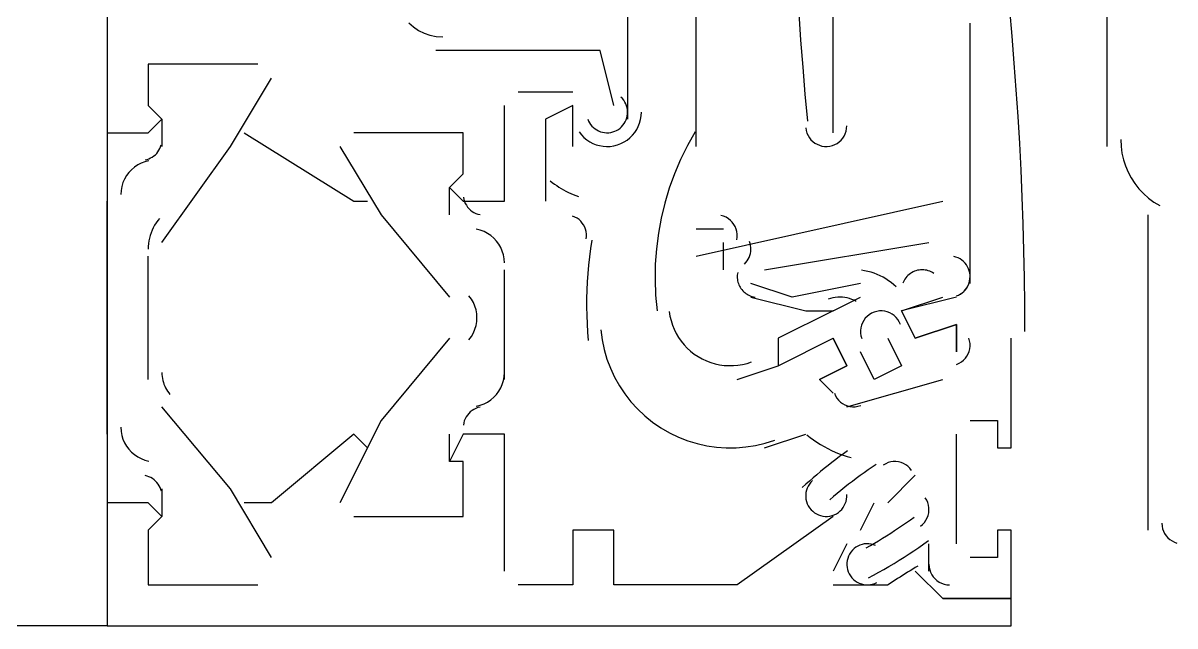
# Model space of a CAD drawing. Header units: millimetres. Extents: x 7649 to 34105, y 3983 to 25377.
# Drawn here: x 8428.32 to 8472.82, y 18280.77 to 18304.06 of the extents above; entities that cross this region are included whole.
import ezdxf

# ---------------------------------------------------------------- set-up
doc = ezdxf.new("R2010")
doc.units = ezdxf.units.MM

msp = doc.modelspace()

# ---------------------------------------------------------------- linework, layer by layer
at = {"layer": 'GEOMETRY', "color": 7}
for p, q in [((8431.56528, 18316.75139), (8431.56528, 18299.81806)), ((8459.61111, 18299.81806), (8459.61111, 18310.40139)), ((8451.67361, 18305.10972), (8451.67361, 18300.34722)), ((8470.19444, 18299.28889), (8470.19444, 18305.10972)), ((8454.31944, 18299.28889), (8454.31944, 18304.58056)), ((8466.52609, 18303.54823), (8466.43236, 18304.58208)), ((8458.28783, 18304.43415), (8458.35798, 18303.39228)), ((8443.22024, 18304.06468), (8443.39811, 18303.90813)), ((8443.39811, 18303.90813), (8443.59508, 18303.77509)), ((8443.59508, 18303.77509), (8443.80895, 18303.66777)), ((8443.80895, 18303.66777), (8444.0375, 18303.58838)), ((8464.90278, 18293.99722), (8464.90278, 18304.05139)), ((8444.0375, 18303.58838), (8444.27854, 18303.53913)), ((8444.27854, 18303.53913), (8444.52986, 18303.52222)), ((8458.35798, 18303.39228), (8458.43637, 18302.35094)), ((8466.61167, 18302.51375), (8466.52609, 18303.54823)), ((8450.61528, 18302.99306), (8444.26528, 18302.99306)), ((8451.14444, 18300.87639), (8450.61528, 18302.99306)), ((8437.38611, 18302.46389), (8433.15278, 18302.46389)), ((8433.15278, 18302.46389), (8433.15278, 18300.87639)), ((8458.43637, 18302.35094), (8458.52301, 18301.3102)), ((8466.68912, 18301.47869), (8466.61167, 18302.51375)), ((8436.32778, 18299.28889), (8437.91528, 18301.93472)), ((8447.44028, 18301.40556), (8449.55694, 18301.40556)), ((8466.75842, 18300.4431), (8466.68912, 18301.47869)), ((8451.4744, 18301.13772), (8451.41701, 18301.19619)), ((8451.52483, 18301.07454), (8451.4744, 18301.13772)), ((8451.56814, 18301.00725), (8451.52483, 18301.07454)), ((8451.60422, 18300.93644), (8451.56814, 18301.00725)), ((8458.52301, 18301.3102), (8458.61788, 18300.27009)), ((8433.15278, 18300.87639), (8433.68194, 18300.34722)), ((8446.91111, 18297.17222), (8446.91111, 18300.87639)), ((8449.55694, 18300.87639), (8448.49861, 18300.34722)), ((8449.55694, 18299.28889), (8449.55694, 18300.87639)), ((8451.63292, 18300.86271), (8451.60422, 18300.93644)), ((8451.65411, 18300.78666), (8451.63292, 18300.86271)), ((8451.66766, 18300.70888), (8451.65411, 18300.78666)), ((8451.66109, 18300.47115), (8451.67129, 18300.55053)), ((8451.67343, 18300.62997), (8451.66766, 18300.70888)), ((8451.67129, 18300.55053), (8451.67343, 18300.62997)), ((8452.1951, 18300.46911), (8452.20278, 18300.61181)), ((8433.15278, 18299.81806), (8433.68194, 18300.34722)), ((8433.68194, 18300.34722), (8433.68194, 18299.28889)), ((8448.49861, 18300.34722), (8448.49861, 18297.17222)), ((8450.13071, 18300.34949), (8450.16172, 18300.27366)), ((8450.16172, 18300.27366), (8450.19981, 18300.20237)), ((8450.19981, 18300.20237), (8450.2445, 18300.13597)), ((8450.2445, 18300.13597), (8450.29527, 18300.07484)), ((8450.29527, 18300.07484), (8450.35164, 18300.01932)), ((8451.43888, 18300.04826), (8451.49244, 18300.10697)), ((8451.49244, 18300.10697), (8451.54016, 18300.17122)), ((8451.54016, 18300.17122), (8451.58152, 18300.24067)), ((8451.58152, 18300.24067), (8451.61602, 18300.31498)), ((8451.61602, 18300.31498), (8451.64272, 18300.39244)), ((8451.64272, 18300.39244), (8451.66109, 18300.47115)), ((8452.08546, 18300.06701), (8452.13576, 18300.19577)), ((8452.13576, 18300.19577), (8452.17253, 18300.33012)), ((8452.17253, 18300.33012), (8452.1951, 18300.46911)), ((8460.13348, 18299.97841), (8460.14028, 18300.08264)), ((8466.81958, 18299.40704), (8466.75842, 18300.4431)), ((8431.56528, 18299.81806), (8433.15278, 18299.81806)), ((8436.85694, 18299.81806), (8441.09028, 18297.17222)), ((8445.32361, 18299.81806), (8441.09028, 18299.81806)), ((8445.32361, 18298.23056), (8445.32361, 18299.81806)), ((8449.79746, 18299.8512), (8449.88579, 18299.73886)), ((8449.88579, 18299.73886), (8449.98417, 18299.63811)), ((8449.98417, 18299.63811), (8450.0915, 18299.54934)), ((8450.35164, 18300.01932), (8450.41312, 18299.96978)), ((8450.41312, 18299.96978), (8450.4792, 18299.92659)), ((8450.4792, 18299.92659), (8450.5494, 18299.89009)), ((8450.5494, 18299.89009), (8450.62321, 18299.86064)), ((8450.62321, 18299.86064), (8450.70015, 18299.83862)), ((8450.70015, 18299.83862), (8450.77972, 18299.82438)), ((8450.77972, 18299.82438), (8450.86142, 18299.81827)), ((8450.86142, 18299.81827), (8450.94332, 18299.82057)), ((8450.94332, 18299.82057), (8451.02346, 18299.83111)), ((8451.02346, 18299.83111), (8451.10134, 18299.84954)), ((8451.10134, 18299.84954), (8451.17644, 18299.87552)), ((8451.17644, 18299.87552), (8451.24826, 18299.90872)), ((8451.24826, 18299.90872), (8451.31628, 18299.9488)), ((8451.31628, 18299.9488), (8451.37999, 18299.99543)), ((8451.37999, 18299.99543), (8451.43888, 18300.04826)), ((8451.65519, 18299.53979), (8451.76279, 18299.62657)), ((8451.76279, 18299.62657), (8451.86031, 18299.72362)), ((8451.86031, 18299.72362), (8451.94705, 18299.83)), ((8451.94705, 18299.83), (8452.02233, 18299.94478)), ((8452.02233, 18299.94478), (8452.08546, 18300.06701)), ((8454.28493, 18299.8548), (8453.98806, 18299.32883)), ((8458.55635, 18300.00741), (8458.57299, 18299.90429)), ((8458.57299, 18299.90429), (8458.60222, 18299.80639)), ((8458.60222, 18299.80639), (8458.64312, 18299.7145)), ((8458.64312, 18299.7145), (8458.69476, 18299.62941)), ((8458.69476, 18299.62941), (8458.75623, 18299.55194)), ((8459.98446, 18299.61027), (8460.03831, 18299.69322)), ((8460.03831, 18299.69322), (8460.08166, 18299.78282)), ((8460.08166, 18299.78282), (8460.11366, 18299.87817)), ((8460.11366, 18299.87817), (8460.13348, 18299.97841)), ((8433.56808, 18299.14379), (8433.60369, 18299.20973)), ((8433.60369, 18299.20973), (8433.63313, 18299.27937)), ((8433.63313, 18299.27937), (8433.65604, 18299.35235)), ((8433.68194, 18295.58472), (8436.32778, 18299.28889)), ((8440.56111, 18299.28889), (8442.14861, 18296.64306)), ((8450.0915, 18299.54934), (8450.20668, 18299.47291)), ((8450.20668, 18299.47291), (8450.32861, 18299.40919)), ((8450.32861, 18299.40919), (8450.4562, 18299.35856)), ((8450.4562, 18299.35856), (8450.58833, 18299.32139)), ((8450.58833, 18299.32139), (8450.72391, 18299.29806)), ((8450.72391, 18299.29806), (8450.86185, 18299.28892)), ((8450.86185, 18299.28892), (8451.00102, 18299.29436)), ((8451.00102, 18299.29436), (8451.14035, 18299.31475)), ((8451.14035, 18299.31475), (8451.27873, 18299.35045)), ((8451.27873, 18299.35045), (8451.41247, 18299.4008)), ((8451.41247, 18299.4008), (8451.53819, 18299.46422)), ((8451.53819, 18299.46422), (8451.65519, 18299.53979)), ((8453.98806, 18299.32883), (8453.72189, 18298.78929)), ((8458.75623, 18299.55194), (8458.8266, 18299.48287)), ((8458.8266, 18299.48287), (8458.90496, 18299.42301)), ((8458.90496, 18299.42301), (8458.99037, 18299.37316)), ((8458.99037, 18299.37316), (8459.08192, 18299.33411)), ((8459.08192, 18299.33411), (8459.17869, 18299.30667)), ((8459.17869, 18299.30667), (8459.27975, 18299.29162)), ((8459.27975, 18299.29162), (8459.38418, 18299.28978)), ((8459.38418, 18299.28978), (8459.48797, 18299.30151)), ((8459.48797, 18299.30151), (8459.58716, 18299.32607)), ((8459.58716, 18299.32607), (8459.68089, 18299.36256)), ((8459.68089, 18299.36256), (8459.76832, 18299.41011)), ((8459.76832, 18299.41011), (8459.84863, 18299.46783)), ((8459.84863, 18299.46783), (8459.92095, 18299.53485)), ((8459.92095, 18299.53485), (8459.98446, 18299.61027)), ((8466.87259, 18298.37054), (8466.81958, 18299.40704)), ((8470.72361, 18299.55347), (8470.73548, 18299.29051)), ((8470.73548, 18299.29051), (8470.77057, 18299.03237)), ((8433.1792, 18298.73811), (8433.02587, 18298.70055)), ((8433.03109, 18298.77269), (8433.10558, 18298.79006)), ((8433.10558, 18298.79006), (8433.17723, 18298.81419)), ((8433.17723, 18298.81419), (8433.24566, 18298.84474)), ((8433.24566, 18298.84474), (8433.31051, 18298.88137)), ((8433.31051, 18298.88137), (8433.3714, 18298.92375)), ((8433.3714, 18298.92375), (8433.42797, 18298.97151)), ((8433.42797, 18298.97151), (8433.47986, 18299.02434)), ((8433.47986, 18299.02434), (8433.52668, 18299.08188)), ((8433.52668, 18299.08188), (8433.56808, 18299.14379)), ((8453.72189, 18298.78929), (8453.48673, 18298.23751)), ((8470.77057, 18299.03237), (8470.8281, 18298.78035)), ((8470.8281, 18298.78035), (8470.90729, 18298.53577)), ((8432.5039, 18298.39377), (8432.4012, 18298.28388)), ((8432.61871, 18298.49158), (8432.5039, 18298.39377)), ((8432.74463, 18298.5761), (8432.61871, 18298.49158)), ((8432.88068, 18298.64615), (8432.74463, 18298.5761)), ((8433.02587, 18298.70055), (8432.88068, 18298.64615)), ((8466.91746, 18297.33365), (8466.87259, 18298.37054)), ((8470.90729, 18298.53577), (8471.00737, 18298.29997)), ((8471.00737, 18298.29997), (8471.12755, 18298.07425)), ((8432.17558, 18297.89345), (8432.13116, 18297.74701)), ((8432.23605, 18298.03253), (8432.17558, 18297.89345)), ((8432.31159, 18298.16306), (8432.23605, 18298.03253)), ((8432.4012, 18298.28388), (8432.31159, 18298.16306)), ((8444.79444, 18297.70139), (8445.32361, 18298.23056)), ((8448.6823, 18297.96578), (8448.76387, 18297.9001)), ((8448.76387, 18297.9001), (8448.84731, 18297.83701)), ((8453.48673, 18298.23751), (8453.28284, 18297.67486)), ((8471.12755, 18298.07425), (8471.26706, 18297.85993)), ((8471.26706, 18297.85993), (8471.42512, 18297.65834)), ((8432.10379, 18297.5944), (8432.09444, 18297.43681)), ((8432.13116, 18297.74701), (8432.10379, 18297.5944)), ((8444.79444, 18297.70139), (8445.32361, 18297.17222)), ((8444.79444, 18296.64306), (8444.79444, 18297.70139)), ((8448.84731, 18297.83701), (8448.93255, 18297.77654)), ((8448.93255, 18297.77654), (8449.01952, 18297.71873)), ((8449.01952, 18297.71873), (8449.10817, 18297.66361)), ((8449.10817, 18297.66361), (8449.19843, 18297.61122)), ((8449.19843, 18297.61122), (8449.29024, 18297.56159)), ((8449.29024, 18297.56159), (8449.38353, 18297.51475)), ((8449.38353, 18297.51475), (8449.47825, 18297.47075)), ((8449.47825, 18297.47075), (8449.57432, 18297.42962)), ((8449.57432, 18297.42962), (8449.67169, 18297.3914)), ((8453.28284, 18297.67486), (8453.11053, 18297.10266)), ((8471.42512, 18297.65834), (8471.60094, 18297.4708)), ((8471.60094, 18297.4708), (8471.79376, 18297.29862)), ((8431.56528, 18288.17639), (8431.56528, 18297.17222)), ((8441.09028, 18297.17222), (8441.61944, 18297.17222)), ((8445.32361, 18297.17222), (8446.91111, 18297.17222)), ((8445.33059, 18297.33179), (8445.34636, 18297.24805)), ((8445.34636, 18297.24805), (8445.37059, 18297.16764)), ((8445.37059, 18297.16764), (8445.40281, 18297.09106)), ((8445.40281, 18297.09106), (8445.44255, 18297.01881)), ((8445.44255, 18297.01881), (8445.48934, 18296.95138)), ((8449.67169, 18297.3914), (8449.77029, 18297.35611)), ((8453.11053, 18297.10266), (8452.97007, 18296.52227)), ((8454.31944, 18295.05556), (8463.84444, 18297.17222)), ((8466.95417, 18296.29643), (8466.91746, 18297.33365)), ((8471.79376, 18297.29862), (8472.00279, 18297.14312)), ((8472.00279, 18297.14312), (8472.22725, 18297.00563)), ((8433.58611, 18296.51066), (8433.51878, 18296.42548)), ((8442.14861, 18296.64306), (8444.79444, 18293.46806)), ((8445.48934, 18296.95138), (8445.5427, 18296.88926)), ((8445.5427, 18296.88926), (8445.60216, 18296.83296)), ((8445.60216, 18296.83296), (8445.66726, 18296.78297)), ((8445.66726, 18296.78297), (8445.7375, 18296.73979)), ((8445.7375, 18296.73979), (8445.81244, 18296.70391)), ((8445.81244, 18296.70391), (8445.89158, 18296.67582)), ((8445.89158, 18296.67582), (8445.97447, 18296.65603)), ((8449.63722, 18296.56428), (8449.54841, 18296.60062)), ((8449.71951, 18296.51844), (8449.63722, 18296.56428)), ((8449.79479, 18296.46394), (8449.71951, 18296.51844)), ((8452.97007, 18296.52227), (8452.86176, 18295.93503)), ((8455.38189, 18296.59629), (8455.27804, 18296.62575)), ((8455.47856, 18296.55419), (8455.38189, 18296.59629)), ((8455.56731, 18296.50057), (8455.47856, 18296.55419)), ((8471.78194, 18284.47222), (8471.78194, 18296.64306)), ((8433.34936, 18296.15052), (8433.30405, 18296.05326)), ((8433.40032, 18296.24516), (8433.34936, 18296.15052)), ((8433.45682, 18296.3369), (8433.40032, 18296.24516)), ((8433.51878, 18296.42548), (8433.45682, 18296.3369)), ((8445.97969, 18296.05472), (8445.82635, 18296.09228)), ((8449.86256, 18296.40159), (8449.79479, 18296.46394)), ((8449.92233, 18296.33222), (8449.86256, 18296.40159)), ((8449.97361, 18296.25666), (8449.92233, 18296.33222)), ((8450.01591, 18296.17572), (8449.97361, 18296.25666)), ((8450.04873, 18296.09023), (8450.01591, 18296.17572)), ((8450.07158, 18296.00103), (8450.04873, 18296.09023)), ((8454.31944, 18296.11389), (8455.37778, 18296.11389)), ((8455.64742, 18296.43654), (8455.56731, 18296.50057)), ((8455.71815, 18296.36324), (8455.64742, 18296.43654)), ((8455.77878, 18296.28177), (8455.71815, 18296.36324)), ((8455.82859, 18296.19327), (8455.77878, 18296.28177)), ((8455.86683, 18296.09886), (8455.82859, 18296.19327)), ((8455.89279, 18295.99964), (8455.86683, 18296.09886)), ((8466.98272, 18295.25892), (8466.95417, 18296.29643)), ((8433.18112, 18295.64295), (8433.16544, 18295.53636)), ((8433.20292, 18295.7482), (8433.18112, 18295.64295)), ((8433.23074, 18295.85183), (8433.20292, 18295.7482)), ((8433.26448, 18295.95361), (8433.23074, 18295.85183)), ((8433.30405, 18296.05326), (8433.26448, 18295.95361)), ((8446.12487, 18296.00032), (8445.97969, 18296.05472)), ((8446.26092, 18295.93026), (8446.12487, 18296.00032)), ((8446.38684, 18295.84574), (8446.26092, 18295.93026)), ((8446.50165, 18295.74794), (8446.38684, 18295.84574)), ((8446.60436, 18295.63804), (8446.50165, 18295.74794)), ((8446.69397, 18295.51723), (8446.60436, 18295.63804)), ((8450.08397, 18295.90892), (8450.07158, 18296.00103)), ((8450.0754, 18295.71931), (8450.08541, 18295.81474)), ((8450.08541, 18295.81474), (8450.08397, 18295.90892)), ((8450.28975, 18295.67345), (8450.24002, 18295.35258)), ((8452.86176, 18295.93503), (8452.78588, 18295.34229)), ((8455.88964, 18295.68446), (8455.90492, 18295.79133)), ((8455.90573, 18295.89676), (8455.89279, 18295.99964)), ((8455.90492, 18295.79133), (8455.90573, 18295.89676)), ((8433.15596, 18295.42867), (8433.15278, 18295.32014)), ((8433.16544, 18295.53636), (8433.15596, 18295.42867)), ((8446.76951, 18295.38669), (8446.69397, 18295.51723)), ((8446.82998, 18295.24761), (8446.76951, 18295.38669)), ((8446.87439, 18295.10118), (8446.82998, 18295.24761)), ((8450.24002, 18295.35258), (8450.19724, 18295.0309)), ((8452.78588, 18295.34229), (8452.74271, 18294.74539)), ((8455.37778, 18294.52639), (8455.37778, 18295.58472)), ((8456.4047, 18295.5413), (8456.37828, 18295.61756)), ((8456.42305, 18295.46378), (8456.4047, 18295.5413)), ((8456.41823, 18295.15262), (8456.43092, 18295.22943)), ((8456.43345, 18295.38558), (8456.42305, 18295.46378)), ((8456.43092, 18295.22943), (8456.43603, 18295.30727)), ((8456.43603, 18295.30727), (8456.43345, 18295.38558)), ((8456.96528, 18294.52639), (8463.31528, 18295.58472)), ((8467.00312, 18294.22117), (8466.98272, 18295.25892)), ((8433.15278, 18290.29306), (8433.15278, 18295.05556)), ((8446.90177, 18294.94857), (8446.87439, 18295.10118)), ((8446.91111, 18294.79097), (8446.90177, 18294.94857)), ((8450.19724, 18295.0309), (8450.1614, 18294.70853)), ((8452.74271, 18294.74539), (8452.73255, 18294.14568)), ((8456.19002, 18294.74558), (8456.24554, 18294.80415)), ((8456.24554, 18294.80415), (8456.29424, 18294.86719)), ((8456.29424, 18294.86719), (8456.33598, 18294.93413)), ((8456.33598, 18294.93413), (8456.37064, 18295.0044)), ((8456.37064, 18295.0044), (8456.3981, 18295.07742)), ((8456.3981, 18295.07742), (8456.41823, 18295.15262)), ((8464.35851, 18295.01536), (8464.27387, 18295.03825)), ((8464.43888, 18294.98384), (8464.35851, 18295.01536)), ((8464.5145, 18294.94425), (8464.43888, 18294.98384)), ((8464.58488, 18294.89715), (8464.5145, 18294.94425)), ((8464.64954, 18294.8431), (8464.58488, 18294.89715)), ((8464.70798, 18294.78266), (8464.64954, 18294.8431)), ((8464.75972, 18294.7164), (8464.70798, 18294.78266)), ((8446.91111, 18290.29306), (8446.91111, 18294.52639)), ((8450.13251, 18294.38557), (8450.11058, 18294.06213)), ((8450.1614, 18294.70853), (8450.13251, 18294.38557)), ((8455.90894, 18294.31812), (8455.90694, 18294.26375)), ((8455.9147, 18294.37249), (8455.90894, 18294.31812)), ((8455.92425, 18294.42665), (8455.9147, 18294.37249)), ((8460.83043, 18294.48805), (8460.70473, 18294.50743)), ((8460.95448, 18294.4621), (8460.83043, 18294.48805)), ((8461.07662, 18294.42967), (8460.95448, 18294.4621)), ((8461.19663, 18294.3909), (8461.07662, 18294.42967)), ((8461.31426, 18294.3459), (8461.19663, 18294.3909)), ((8461.42927, 18294.29478), (8461.31426, 18294.3459)), ((8461.54141, 18294.23765), (8461.42927, 18294.29478)), ((8462.50189, 18294.30609), (8462.46005, 18294.2629)), ((8462.54687, 18294.34599), (8462.50189, 18294.30609)), ((8462.59481, 18294.38242), (8462.54687, 18294.34599)), ((8462.64551, 18294.41519), (8462.59481, 18294.38242)), ((8462.69879, 18294.44413), (8462.64551, 18294.41519)), ((8462.75444, 18294.46904), (8462.69879, 18294.44413)), ((8462.81228, 18294.48974), (8462.75444, 18294.46904)), ((8462.87155, 18294.50591), (8462.81228, 18294.48974)), ((8462.93144, 18294.51739), (8462.87155, 18294.50591)), ((8462.99168, 18294.5242), (8462.93144, 18294.51739)), ((8463.05201, 18294.52639), (8462.99168, 18294.5242)), ((8463.11217, 18294.52401), (8463.05201, 18294.52639)), ((8463.1719, 18294.51708), (8463.11217, 18294.52401)), ((8463.23094, 18294.50565), (8463.1719, 18294.51708)), ((8463.28901, 18294.48977), (8463.23094, 18294.50565)), ((8463.34587, 18294.46947), (8463.28901, 18294.48977)), ((8463.40124, 18294.44479), (8463.34587, 18294.46947)), ((8463.45487, 18294.41578), (8463.40124, 18294.44479)), ((8463.5065, 18294.38247), (8463.45487, 18294.41578)), ((8464.80427, 18294.64486), (8464.75972, 18294.7164)), ((8464.84115, 18294.56862), (8464.80427, 18294.64486)), ((8464.86986, 18294.48824), (8464.84115, 18294.56862)), ((8464.88992, 18294.40427), (8464.86986, 18294.48824)), ((8464.90084, 18294.31727), (8464.88992, 18294.40427)), ((8464.90215, 18294.22961), (8464.90084, 18294.31727)), ((8450.11058, 18294.06213), (8450.0956, 18293.73834)), ((8452.73255, 18294.14568), (8452.75568, 18293.5445)), ((8455.90694, 18294.26375), (8455.90866, 18294.20955)), ((8455.90866, 18294.20955), (8455.91407, 18294.15571)), ((8455.91407, 18294.15571), (8455.92311, 18294.10242)), ((8455.92311, 18294.10242), (8455.93576, 18294.04987)), ((8455.93576, 18294.04987), (8455.95197, 18293.99825)), ((8455.95197, 18293.99825), (8455.97172, 18293.94774)), ((8455.97172, 18293.94774), (8455.99494, 18293.89854)), ((8455.99494, 18293.89854), (8456.02162, 18293.85083)), ((8456.02162, 18293.85083), (8456.05171, 18293.80479)), ((8458.02361, 18293.46806), (8456.43611, 18293.99722)), ((8460.66944, 18293.99722), (8458.02361, 18293.46806)), ((8461.65046, 18294.17463), (8461.54141, 18294.23765)), ((8461.75616, 18294.10584), (8461.65046, 18294.17463)), ((8461.85828, 18294.03139), (8461.75616, 18294.10584)), ((8461.95657, 18293.95139), (8461.85828, 18294.03139)), ((8462.05079, 18293.86597), (8461.95657, 18293.95139)), ((8462.32801, 18294.06093), (8462.30479, 18294.00405)), ((8462.35534, 18294.11544), (8462.32801, 18294.06093)), ((8462.38659, 18294.16739), (8462.35534, 18294.11544)), ((8462.42155, 18294.21661), (8462.38659, 18294.16739)), ((8462.46005, 18294.2629), (8462.42155, 18294.21661)), ((8464.75923, 18293.80653), (8464.80159, 18293.87398)), ((8464.77475, 18293.82954), (8464.81675, 18293.90238)), ((8464.80159, 18293.87398), (8464.83706, 18293.94549)), ((8464.81675, 18293.90238), (8464.85089, 18293.97942)), ((8464.83706, 18293.94549), (8464.86527, 18294.02054)), ((8464.85089, 18293.97942), (8464.87678, 18294.06006)), ((8464.86527, 18294.02054), (8464.88587, 18294.09862)), ((8464.87678, 18294.06006), (8464.894, 18294.14366)), ((8464.88587, 18294.09862), (8464.89849, 18294.17921)), ((8464.894, 18294.14366), (8464.90215, 18294.22961)), ((8464.89849, 18294.17921), (8464.90278, 18294.26181)), ((8467.01536, 18293.18323), (8467.00312, 18294.22117)), ((8445.63783, 18293.3973), (8445.54326, 18293.52468)), ((8445.71521, 18293.26209), (8445.63783, 18293.3973)), ((8450.08759, 18293.4143), (8450.08654, 18293.09013)), ((8450.0956, 18293.73834), (8450.08759, 18293.4143)), ((8452.75568, 18293.5445), (8452.81238, 18292.9432)), ((8456.05171, 18293.80479), (8456.08492, 18293.76095)), ((8456.08492, 18293.76095), (8456.12085, 18293.71975)), ((8456.12085, 18293.71975), (8456.15935, 18293.6813)), ((8456.15935, 18293.6813), (8456.20025, 18293.64569)), ((8456.20025, 18293.64569), (8456.24339, 18293.61303)), ((8456.24339, 18293.61303), (8456.2886, 18293.58341)), ((8456.2886, 18293.58341), (8456.33572, 18293.55694)), ((8456.33572, 18293.55694), (8456.38459, 18293.53371)), ((8456.38459, 18293.53371), (8456.43504, 18293.51383)), ((8456.43504, 18293.51383), (8456.48691, 18293.49738)), ((8456.43611, 18293.46806), (8458.55278, 18292.93889)), ((8456.48691, 18293.49738), (8456.54003, 18293.48448)), ((8456.54003, 18293.48448), (8456.59425, 18293.47523)), ((8459.51308, 18293.41739), (8459.42321, 18293.38827)), ((8459.6042, 18293.4399), (8459.51308, 18293.41739)), ((8459.69622, 18293.45583), (8459.6042, 18293.4399)), ((8459.61111, 18292.93889), (8460.66944, 18293.46806)), ((8459.78881, 18293.4652), (8459.69622, 18293.45583)), ((8459.88161, 18293.46804), (8459.78881, 18293.4652)), ((8459.97428, 18293.46438), (8459.88161, 18293.46804)), ((8460.06646, 18293.45423), (8459.97428, 18293.46438)), ((8460.15781, 18293.43763), (8460.06646, 18293.45423)), ((8460.24798, 18293.4146), (8460.15781, 18293.43763)), ((8460.33662, 18293.38517), (8460.24798, 18293.4146)), ((8464.37361, 18293.46806), (8462.25694, 18292.93889)), ((8462.25694, 18292.93889), (8463.84444, 18293.46806)), ((8464.38052, 18293.51593), (8464.46114, 18293.55039)), ((8464.38052, 18293.51593), (8464.45666, 18293.54821)), ((8464.45666, 18293.54821), (8464.52808, 18293.58764)), ((8464.46114, 18293.55039), (8464.53633, 18293.59281)), ((8464.52808, 18293.58764), (8464.5944, 18293.6337)), ((8464.53633, 18293.59281), (8464.60569, 18293.64256)), ((8464.5944, 18293.6337), (8464.65528, 18293.68588)), ((8464.60569, 18293.64256), (8464.66882, 18293.69901)), ((8464.65528, 18293.68588), (8464.71034, 18293.74366)), ((8464.66882, 18293.69901), (8464.72531, 18293.76155)), ((8464.71034, 18293.74366), (8464.75923, 18293.80653)), ((8464.72531, 18293.76155), (8464.77475, 18293.82954)), ((8445.7754, 18293.12062), (8445.71521, 18293.26209)), ((8445.81839, 18292.97445), (8445.7754, 18293.12062)), ((8445.84418, 18292.82516), (8445.81839, 18292.97445)), ((8450.08654, 18293.09013), (8450.09246, 18292.76593)), ((8460.42338, 18293.34937), (8460.33662, 18293.38517)), ((8460.50791, 18293.30721), (8460.42338, 18293.34937)), ((8467.01944, 18292.14514), (8467.01536, 18293.18323)), ((8445.81839, 18292.37416), (8445.84418, 18292.52345)), ((8445.85278, 18292.67431), (8445.84418, 18292.82516)), ((8445.84418, 18292.52345), (8445.85278, 18292.67431)), ((8450.09246, 18292.76593), (8450.10536, 18292.44183)), ((8453.27877, 18292.91402), (8453.3075, 18292.73567)), ((8453.3075, 18292.73567), (8453.34932, 18292.56126)), ((8453.34932, 18292.56126), (8453.40382, 18292.39143)), ((8459.61111, 18292.93889), (8457.49444, 18291.88056)), ((8458.55278, 18292.93889), (8459.61111, 18292.93889)), ((8460.79249, 18292.56971), (8460.74381, 18292.48058)), ((8460.85231, 18292.65216), (8460.79249, 18292.56971)), ((8460.92271, 18292.72673), (8460.85231, 18292.65216)), ((8461.00312, 18292.7922), (8460.92271, 18292.72673)), ((8461.09297, 18292.84737), (8461.00312, 18292.7922)), ((8461.19171, 18292.89102), (8461.09297, 18292.84737)), ((8461.2954, 18292.92105), (8461.19171, 18292.89102)), ((8461.39969, 18292.93654), (8461.2954, 18292.92105)), ((8461.50337, 18292.93808), (8461.39969, 18292.93654)), ((8461.60523, 18292.92621), (8461.50337, 18292.93808)), ((8461.70406, 18292.9015), (8461.60523, 18292.92621)), ((8461.79864, 18292.86452), (8461.70406, 18292.9015)), ((8461.88776, 18292.81584), (8461.79864, 18292.86452)), ((8461.97021, 18292.75602), (8461.88776, 18292.81584)), ((8462.04478, 18292.68562), (8461.97021, 18292.75602)), ((8462.11026, 18292.60521), (8462.04478, 18292.68562)), ((8462.16542, 18292.51536), (8462.11026, 18292.60521)), ((8462.20907, 18292.41663), (8462.16542, 18292.51536)), ((8462.25694, 18292.93889), (8462.78611, 18291.88056)), ((8462.78611, 18291.88056), (8462.25694, 18292.93889)), ((8445.63783, 18291.95132), (8445.71521, 18292.08653)), ((8445.71521, 18292.08653), (8445.7754, 18292.22799)), ((8445.7754, 18292.22799), (8445.81839, 18292.37416)), ((8450.10536, 18292.44183), (8450.12523, 18292.11792)), ((8450.12523, 18292.11792), (8450.15209, 18291.79433)), ((8450.63727, 18292.20459), (8450.6883, 18291.82043)), ((8453.40382, 18292.39143), (8453.4706, 18292.22682)), ((8453.4706, 18292.22682), (8453.54923, 18292.06805)), ((8453.54923, 18292.06805), (8453.63933, 18291.91575)), ((8460.68213, 18292.28718), (8460.67026, 18292.18532)), ((8460.67026, 18292.18532), (8460.67179, 18292.08163)), ((8460.67179, 18292.08163), (8460.68729, 18291.97734)), ((8460.70683, 18292.386), (8460.68213, 18292.28718)), ((8460.74381, 18292.48058), (8460.70683, 18292.386)), ((8462.78611, 18291.88056), (8464.37361, 18292.40972)), ((8464.37361, 18292.40972), (8462.78611, 18291.88056)), ((8464.37361, 18292.40972), (8464.37361, 18291.35139)), ((8464.37361, 18291.35139), (8464.37361, 18292.40972)), ((8444.79444, 18291.88056), (8442.14861, 18288.70556)), ((8445.54326, 18291.82393), (8445.63783, 18291.95132)), ((8450.6883, 18291.82043), (8450.76806, 18291.44415)), ((8453.63933, 18291.91575), (8453.74049, 18291.77056)), ((8453.74049, 18291.77056), (8453.85229, 18291.6331)), ((8453.85229, 18291.6331), (8453.97433, 18291.50402)), ((8457.49444, 18291.88056), (8457.49444, 18290.82222)), ((8457.49444, 18290.82222), (8459.61111, 18291.88056)), ((8460.14028, 18290.82222), (8459.61111, 18291.88056)), ((8459.61111, 18291.88056), (8460.14028, 18290.82222)), ((8460.68729, 18291.97734), (8460.71732, 18291.87365)), ((8461.72778, 18291.88056), (8462.25694, 18290.82222)), ((8464.88493, 18291.78377), (8464.8549, 18291.88746)), ((8464.90043, 18291.67948), (8464.88493, 18291.78377)), ((8464.90197, 18291.57579), (8464.90043, 18291.67948)), ((8466.49028, 18287.64722), (8466.49028, 18291.88056)), ((8450.76806, 18291.44415), (8450.87569, 18291.07715)), ((8453.97433, 18291.50402), (8454.10621, 18291.38394)), ((8454.10621, 18291.38394), (8454.24752, 18291.27349)), ((8454.24752, 18291.27349), (8454.39785, 18291.17331)), ((8454.39785, 18291.17331), (8454.55533, 18291.0848)), ((8461.19861, 18290.29306), (8460.66944, 18291.35139)), ((8464.71991, 18291.10895), (8464.77973, 18291.1914)), ((8464.77973, 18291.1914), (8464.82841, 18291.28053)), ((8464.82841, 18291.28053), (8464.86539, 18291.37511)), ((8464.86539, 18291.37511), (8464.8901, 18291.47393)), ((8464.8901, 18291.47393), (8464.90197, 18291.57579)), ((8450.87569, 18291.07715), (8451.0103, 18290.72087)), ((8454.55533, 18291.0848), (8454.71787, 18291.00899)), ((8454.71787, 18291.00899), (8454.88472, 18290.94595)), ((8454.88472, 18290.94595), (8455.05512, 18290.89575)), ((8455.05512, 18290.89575), (8455.22834, 18290.85849)), ((8455.22834, 18290.85849), (8455.40362, 18290.83422)), ((8455.40362, 18290.83422), (8455.58022, 18290.82303)), ((8455.58022, 18290.82303), (8455.75739, 18290.82499)), ((8455.75739, 18290.82499), (8455.93438, 18290.84017)), ((8455.90694, 18290.29306), (8457.49444, 18290.82222)), ((8455.93438, 18290.84017), (8456.11045, 18290.86866)), ((8456.11045, 18290.86866), (8456.28485, 18290.91052)), ((8456.28485, 18290.91052), (8456.45682, 18290.96584)), ((8459.08194, 18290.29306), (8460.14028, 18290.82222)), ((8460.14028, 18290.82222), (8459.08194, 18290.29306)), ((8462.25694, 18290.82222), (8461.19861, 18290.29306)), ((8464.38052, 18290.8701), (8464.47925, 18290.91374)), ((8464.47925, 18290.91374), (8464.5691, 18290.96891)), ((8464.5691, 18290.96891), (8464.64951, 18291.03438)), ((8464.64951, 18291.03438), (8464.71991, 18291.10895)), ((8433.68194, 18290.55764), (8433.68422, 18290.48012)), ((8433.68422, 18290.48012), (8433.69099, 18290.4032)), ((8433.69099, 18290.4032), (8433.70219, 18290.32706)), ((8433.70219, 18290.32706), (8433.71776, 18290.25188)), ((8446.87439, 18290.24744), (8446.90177, 18290.40004)), ((8446.90177, 18290.40004), (8446.91111, 18290.55764)), ((8451.0103, 18290.72087), (8451.17104, 18290.3767)), ((8451.17104, 18290.3767), (8451.35704, 18290.04608)), ((8459.61111, 18289.76389), (8459.08194, 18290.29306)), ((8459.08194, 18290.29306), (8459.61111, 18289.76389)), ((8460.14028, 18289.23472), (8463.84444, 18290.29306)), ((8433.71776, 18290.25188), (8433.73763, 18290.17786)), ((8433.73763, 18290.17786), (8433.76173, 18290.10516)), ((8433.76173, 18290.10516), (8433.79, 18290.03398)), ((8433.79, 18290.03398), (8433.82236, 18289.96451)), ((8433.82236, 18289.96451), (8433.85876, 18289.89691)), ((8433.85876, 18289.89691), (8433.89912, 18289.83138)), ((8446.69397, 18289.83138), (8446.76951, 18289.96192)), ((8446.76951, 18289.96192), (8446.82998, 18290.101)), ((8446.82998, 18290.101), (8446.87439, 18290.24744)), ((8451.35704, 18290.04608), (8451.56742, 18289.73041)), ((8433.89912, 18289.83138), (8433.94338, 18289.76811)), ((8433.94338, 18289.76811), (8433.99146, 18289.70726)), ((8446.12487, 18289.3483), (8446.26092, 18289.41835)), ((8446.26092, 18289.41835), (8446.38684, 18289.50287)), ((8446.38684, 18289.50287), (8446.50165, 18289.60067)), ((8446.50165, 18289.60067), (8446.60436, 18289.71057)), ((8446.60436, 18289.71057), (8446.69397, 18289.83138)), ((8451.56742, 18289.73041), (8451.80132, 18289.43112)), ((8451.80132, 18289.43112), (8452.05787, 18289.14961)), ((8459.65898, 18289.75698), (8459.70263, 18289.65825)), ((8459.70263, 18289.65825), (8459.7578, 18289.5684)), ((8459.7578, 18289.5684), (8459.82327, 18289.48799)), ((8459.82327, 18289.48799), (8459.89784, 18289.41759)), ((8459.89784, 18289.41759), (8459.98029, 18289.35777)), ((8436.32778, 18286.05972), (8433.68194, 18289.23472)), ((8445.53494, 18288.98025), (8445.48138, 18288.91594)), ((8445.59495, 18289.03859), (8445.53494, 18288.98025)), ((8445.66092, 18289.09041), (8445.59495, 18289.03859)), ((8445.73236, 18289.13517), (8445.66092, 18289.09041)), ((8445.80876, 18289.17234), (8445.73236, 18289.13517)), ((8445.88963, 18289.20138), (8445.80876, 18289.17234)), ((8445.82635, 18289.25633), (8445.97969, 18289.2939)), ((8445.97447, 18289.22175), (8445.88963, 18289.20138)), ((8445.97969, 18289.2939), (8446.12487, 18289.3483)), ((8452.05787, 18289.14961), (8452.3362, 18288.88731)), ((8459.98029, 18289.35777), (8460.06942, 18289.30909)), ((8460.06942, 18289.30909), (8460.164, 18289.27211)), ((8460.164, 18289.27211), (8460.26282, 18289.2474)), ((8460.26282, 18289.2474), (8460.36468, 18289.23553)), ((8460.36468, 18289.23553), (8460.46837, 18289.23707)), ((8460.46837, 18289.23707), (8460.57266, 18289.25257)), ((8460.57266, 18289.25257), (8460.67635, 18289.2826)), ((8442.14861, 18288.70556), (8440.56111, 18285.53056)), ((8445.3417, 18288.60962), (8445.32791, 18288.52347)), ((8445.36445, 18288.69248), (8445.3417, 18288.60962)), ((8445.39564, 18288.77151), (8445.36445, 18288.69248)), ((8445.43478, 18288.84618), (8445.39564, 18288.77151)), ((8445.48138, 18288.91594), (8445.43478, 18288.84618)), ((8452.3362, 18288.88731), (8452.63544, 18288.64563)), ((8452.63544, 18288.64563), (8452.95472, 18288.426)), ((8464.90278, 18288.70556), (8465.96111, 18288.70556)), ((8465.96111, 18288.70556), (8465.96111, 18287.64722)), ((8432.09444, 18288.44097), (8432.10379, 18288.28338)), ((8432.10379, 18288.28338), (8432.13116, 18288.13077)), ((8432.13116, 18288.13077), (8432.17558, 18287.98433)), ((8441.09028, 18288.17639), (8437.91528, 18285.53056)), ((8441.61944, 18287.64722), (8441.09028, 18288.17639)), ((8445.32361, 18288.17639), (8444.79444, 18287.11806)), ((8444.79444, 18287.11806), (8444.79444, 18288.17639)), ((8446.91111, 18288.17639), (8445.32361, 18288.17639)), ((8446.91111, 18282.88472), (8446.91111, 18288.17639)), ((8452.95472, 18288.426), (8453.28995, 18288.23157)), ((8453.28995, 18288.23157), (8453.63651, 18288.06468)), ((8453.63651, 18288.06468), (8453.99274, 18287.92553)), ((8456.96528, 18287.64722), (8458.55278, 18288.17639)), ((8458.59577, 18288.15055), (8458.72236, 18288.04959)), ((8464.37361, 18283.94306), (8464.37361, 18288.17639)), ((8432.17558, 18287.98433), (8432.23605, 18287.84525)), ((8432.23605, 18287.84525), (8432.31159, 18287.71471)), ((8432.31159, 18287.71471), (8432.4012, 18287.5939)), ((8453.99274, 18287.92553), (8454.357, 18287.81429)), ((8454.357, 18287.81429), (8454.72764, 18287.73113)), ((8454.72764, 18287.73113), (8455.103, 18287.67624)), ((8455.103, 18287.67624), (8455.48142, 18287.64979)), ((8455.48142, 18287.64979), (8455.86127, 18287.65196)), ((8455.86127, 18287.65196), (8456.24088, 18287.68293)), ((8456.24088, 18287.68293), (8456.6186, 18287.74288)), ((8456.6186, 18287.74288), (8456.99278, 18287.83198)), ((8456.99278, 18287.83198), (8457.36178, 18287.95041)), ((8458.72236, 18288.04959), (8458.8523, 18287.95339)), ((8458.8523, 18287.95339), (8458.98543, 18287.86205)), ((8458.98543, 18287.86205), (8459.12163, 18287.77562)), ((8459.12163, 18287.77562), (8459.26074, 18287.69418)), ((8459.26074, 18287.69418), (8459.40265, 18287.6178)), ((8459.40265, 18287.6178), (8459.54719, 18287.54655)), ((8465.96111, 18287.64722), (8466.49028, 18287.64722)), ((8432.4012, 18287.5939), (8432.5039, 18287.484)), ((8432.5039, 18287.484), (8432.61871, 18287.3862)), ((8432.61871, 18287.3862), (8432.74463, 18287.30168)), ((8432.74463, 18287.30168), (8432.88068, 18287.23163)), ((8432.88068, 18287.23163), (8433.02587, 18287.17723)), ((8433.02587, 18287.17723), (8433.1792, 18287.13967)), ((8459.54719, 18287.54655), (8459.69424, 18287.48051)), ((8459.71473, 18287.19521), (8459.56588, 18287.08093)), ((8459.69424, 18287.48051), (8459.84366, 18287.41974)), ((8459.86464, 18287.30812), (8459.71473, 18287.19521)), ((8459.84366, 18287.41974), (8459.99531, 18287.36431)), ((8460.0156, 18287.41965), (8459.86464, 18287.30812)), ((8459.99531, 18287.36431), (8460.14905, 18287.31431)), ((8460.16759, 18287.5298), (8460.0156, 18287.41965)), ((8460.14905, 18287.31431), (8460.30474, 18287.26979)), ((8445.32361, 18287.11806), (8444.79444, 18287.11806)), ((8445.32361, 18285.00139), (8445.32361, 18287.11806)), ((8459.12575, 18286.72996), (8458.98122, 18286.61028)), ((8459.27138, 18286.8483), (8459.12575, 18286.72996)), ((8459.4181, 18286.96529), (8459.27138, 18286.8483)), ((8459.56588, 18287.08093), (8459.4181, 18286.96529)), ((8460.96539, 18286.79813), (8460.81172, 18286.68937)), ((8461.12013, 18286.9054), (8460.96539, 18286.79813)), ((8461.27592, 18287.01116), (8461.12013, 18286.9054)), ((8461.6419, 18287.03659), (8461.54973, 18286.98318)), ((8461.73808, 18287.07642), (8461.6419, 18287.03659)), ((8461.83702, 18287.1029), (8461.73808, 18287.07642)), ((8461.93746, 18287.11627), (8461.83702, 18287.1029)), ((8462.03811, 18287.11677), (8461.93746, 18287.11627)), ((8462.13772, 18287.10463), (8462.03811, 18287.11677)), ((8462.23502, 18287.08009), (8462.13772, 18287.10463)), ((8462.32875, 18287.04338), (8462.23502, 18287.08009)), ((8462.41763, 18286.99474), (8462.32875, 18287.04338)), ((8462.5004, 18286.93441), (8462.41763, 18286.99474)), ((8462.57579, 18286.86262), (8462.5004, 18286.93441)), ((8462.64254, 18286.77961), (8462.57579, 18286.86262)), ((8433.10799, 18286.55787), (8433.03109, 18286.57592)), ((8433.18181, 18286.53262), (8433.10799, 18286.55787)), ((8433.25214, 18286.50057), (8433.18181, 18286.53262)), ((8433.31858, 18286.4621), (8433.25214, 18286.50057)), ((8433.38075, 18286.41758), (8433.31858, 18286.4621)), ((8433.43824, 18286.3674), (8433.38075, 18286.41758)), ((8433.49065, 18286.31195), (8433.43824, 18286.3674)), ((8433.5376, 18286.25159), (8433.49065, 18286.31195)), ((8458.69546, 18286.36694), (8458.55426, 18286.24329)), ((8458.75088, 18286.31983), (8458.69518, 18286.24892)), ((8458.83779, 18286.48927), (8458.69546, 18286.36694)), ((8458.8154, 18286.385), (8458.75088, 18286.31983)), ((8458.98122, 18286.61028), (8458.83779, 18286.48927)), ((8460.35723, 18286.35421), (8460.20794, 18286.23956)), ((8460.50763, 18286.4674), (8460.35723, 18286.35421)), ((8460.65913, 18286.57913), (8460.50763, 18286.4674)), ((8460.81172, 18286.68937), (8460.65913, 18286.57913)), ((8461.72778, 18285.53056), (8462.78611, 18286.58889)), ((8433.57867, 18286.18672), (8433.5376, 18286.25159)), ((8433.61348, 18286.11771), (8433.57867, 18286.18672)), ((8433.64163, 18286.04496), (8433.61348, 18286.11771)), ((8433.66271, 18285.96883), (8433.64163, 18286.04496)), ((8433.68194, 18286.05972), (8433.68194, 18285.00139)), ((8437.91528, 18283.41389), (8436.32778, 18286.05972)), ((8458.55426, 18286.24329), (8458.41419, 18286.11833)), ((8458.5634, 18285.92455), (8458.55389, 18285.83745)), ((8458.55389, 18285.83745), (8458.55403, 18285.7496)), ((8458.58242, 18286.01008), (8458.5634, 18285.92455)), ((8458.61081, 18286.09321), (8458.58242, 18286.01008)), ((8458.64845, 18286.1731), (8458.61081, 18286.09321)), ((8458.69518, 18286.24892), (8458.64845, 18286.1731)), ((8459.76683, 18285.88693), (8459.62209, 18285.76652)), ((8459.91273, 18286.00592), (8459.76683, 18285.88693)), ((8460.05977, 18286.12346), (8459.91273, 18286.00592)), ((8460.20794, 18286.23956), (8460.05977, 18286.12346)), ((8460.13928, 18285.75461), (8460.13863, 18285.84632)), ((8433.15278, 18285.53056), (8431.56528, 18285.53056)), ((8431.56528, 18285.53056), (8431.56528, 18280.76806)), ((8433.68194, 18285.00139), (8433.15278, 18285.53056)), ((8437.91528, 18285.53056), (8436.85694, 18285.53056)), ((8458.55403, 18285.7496), (8458.56397, 18285.66185)), ((8458.56397, 18285.66185), (8458.58382, 18285.57503)), ((8458.58382, 18285.57503), (8458.61375, 18285.48997)), ((8458.61375, 18285.48997), (8458.65387, 18285.4075)), ((8458.65387, 18285.4075), (8458.70317, 18285.33017)), ((8459.62209, 18285.76652), (8459.47851, 18285.64469)), ((8459.99737, 18285.34078), (8460.0435, 18285.41528)), ((8460.0435, 18285.41528), (8460.08124, 18285.4946)), ((8460.08124, 18285.4946), (8460.1101, 18285.57806)), ((8460.1101, 18285.57806), (8460.12961, 18285.66496)), ((8460.12961, 18285.66496), (8460.13928, 18285.75461)), ((8460.66944, 18284.47222), (8461.19861, 18285.53056)), ((8463.227, 18285.62997), (8463.17171, 18285.72128)), ((8463.26873, 18285.53436), (8463.227, 18285.62997)), ((8463.29711, 18285.43573), (8463.26873, 18285.53436)), ((8463.31236, 18285.33537), (8463.29711, 18285.43573)), ((8433.68194, 18285.00139), (8433.15278, 18284.47222)), ((8441.09028, 18285.00139), (8445.32361, 18285.00139)), ((8459.61111, 18285.00139), (8455.90694, 18282.35556)), ((8458.70317, 18285.33017), (8458.76002, 18285.26018)), ((8458.76002, 18285.26018), (8458.82364, 18285.19785)), ((8458.82364, 18285.19785), (8458.89323, 18285.14349)), ((8458.89323, 18285.14349), (8458.96803, 18285.09743)), ((8458.96803, 18285.09743), (8459.04724, 18285.05997)), ((8459.04724, 18285.05997), (8459.13009, 18285.03145)), ((8459.13009, 18285.03145), (8459.2158, 18285.01218)), ((8459.2158, 18285.01218), (8459.30357, 18285.00247)), ((8459.30357, 18285.00247), (8459.39263, 18285.00265)), ((8459.39263, 18285.00265), (8459.4822, 18285.01303)), ((8459.4822, 18285.01303), (8459.5715, 18285.03394)), ((8459.5715, 18285.03394), (8459.65781, 18285.06493)), ((8459.65781, 18285.06493), (8459.73863, 18285.10491)), ((8459.73863, 18285.10491), (8459.81349, 18285.15317)), ((8459.81349, 18285.15317), (8459.88188, 18285.20904)), ((8459.88188, 18285.20904), (8459.94334, 18285.2718)), ((8459.94334, 18285.2718), (8459.99737, 18285.34078)), ((8462.59537, 18284.86637), (8462.74447, 18284.97336)), ((8463.19914, 18284.85223), (8463.24633, 18284.94211)), ((8463.24633, 18284.94211), (8463.28146, 18285.03664)), ((8463.28146, 18285.03664), (8463.30432, 18285.13455)), ((8463.30432, 18285.13455), (8463.31469, 18285.23455)), ((8463.31469, 18285.23455), (8463.31236, 18285.33537)), ((8461.98916, 18284.45278), (8462.14216, 18284.55401)), ((8462.14216, 18284.55401), (8462.29421, 18284.65668)), ((8462.29421, 18284.65668), (8462.44528, 18284.76081)), ((8462.44528, 18284.76081), (8462.59537, 18284.86637)), ((8462.98737, 18284.62329), (8463.06945, 18284.69154)), ((8463.06945, 18284.69154), (8463.14011, 18284.76828)), ((8463.14011, 18284.76828), (8463.19914, 18284.85223)), ((8472.31111, 18284.73681), (8472.31836, 18284.6291)), ((8472.31836, 18284.6291), (8472.33946, 18284.52579)), ((8472.33946, 18284.52579), (8472.37349, 18284.42784)), ((8433.15278, 18284.47222), (8433.15278, 18282.35556)), ((8451.14444, 18284.47222), (8449.55694, 18284.47222)), ((8449.55694, 18284.47222), (8449.55694, 18282.35556)), ((8451.14444, 18282.35556), (8451.14444, 18284.47222)), ((8461.21007, 18283.96871), (8461.36773, 18284.06256)), ((8461.36773, 18284.06256), (8461.52448, 18284.15791)), ((8461.52448, 18284.15791), (8461.6803, 18284.25473)), ((8461.6803, 18284.25473), (8461.8352, 18284.35302)), ((8461.8352, 18284.35302), (8461.98916, 18284.45278)), ((8463.10991, 18283.93412), (8463.2959, 18284.06617)), ((8466.49028, 18284.47222), (8465.96111, 18284.47222)), ((8465.96111, 18284.47222), (8465.96111, 18283.41389)), ((8466.49028, 18281.82639), (8466.49028, 18284.47222)), ((8472.37349, 18284.42784), (8472.41948, 18284.33618)), ((8472.41948, 18284.33618), (8472.4765, 18284.25177)), ((8472.4765, 18284.25177), (8472.54359, 18284.17554)), ((8472.54359, 18284.17554), (8472.61982, 18284.10844)), ((8472.61982, 18284.10844), (8472.70424, 18284.05143)), ((8472.70424, 18284.05143), (8472.7959, 18284.00543)), ((8460.14028, 18283.94306), (8459.61111, 18282.88472)), ((8460.29568, 18283.62106), (8460.2455, 18283.5443)), ((8460.35433, 18283.69157), (8460.29568, 18283.62106)), ((8460.41954, 18283.75384), (8460.35433, 18283.69157)), ((8460.49049, 18283.80767), (8460.41954, 18283.75384)), ((8460.56638, 18283.85284), (8460.49049, 18283.80767)), ((8460.64638, 18283.88912), (8460.56638, 18283.85284)), ((8460.72968, 18283.9163), (8460.64638, 18283.88912)), ((8460.81546, 18283.93417), (8460.72968, 18283.9163)), ((8460.90291, 18283.9425), (8460.81546, 18283.93417)), ((8460.89207, 18283.78549), (8461.05151, 18283.87635)), ((8460.99121, 18283.94108), (8460.90291, 18283.9425)), ((8461.07954, 18283.92969), (8460.99121, 18283.94108)), ((8461.05151, 18283.87635), (8461.21007, 18283.96871)), ((8461.16709, 18283.90811), (8461.07954, 18283.92969)), ((8461.25304, 18283.87613), (8461.16709, 18283.90811)), ((8462.54337, 18283.55068), (8462.73362, 18283.67636)), ((8462.73362, 18283.67636), (8462.92247, 18283.80418)), ((8462.92247, 18283.80418), (8463.10991, 18283.93412)), ((8463.31528, 18282.88472), (8463.31528, 18283.94306)), ((8472.7959, 18284.00543), (8472.89385, 18283.97141)), ((8460.14237, 18283.20713), (8460.14084, 18283.11952)), ((8460.15357, 18283.29426), (8460.14237, 18283.20713)), ((8460.17447, 18283.38006), (8460.15357, 18283.29426)), ((8460.2051, 18283.46369), (8460.17447, 18283.38006)), ((8460.2455, 18283.5443), (8460.2051, 18283.46369)), ((8461.76872, 18283.0695), (8461.96439, 18283.18654)), ((8461.96439, 18283.18654), (8462.15874, 18283.30575)), ((8462.15874, 18283.30575), (8462.35174, 18283.42714)), ((8462.35174, 18283.42714), (8462.54337, 18283.55068)), ((8465.96111, 18283.41389), (8464.90278, 18283.41389)), ((8460.14084, 18283.11952), (8460.14894, 18283.03227)), ((8460.14894, 18283.03227), (8460.16664, 18282.94623)), ((8460.16664, 18282.94623), (8460.19392, 18282.86224)), ((8460.19392, 18282.86224), (8460.23074, 18282.78114)), ((8460.23074, 18282.78114), (8460.27706, 18282.70378)), ((8460.97311, 18282.62337), (8461.17392, 18282.73158)), ((8461.17392, 18282.73158), (8461.37346, 18282.84201)), ((8461.37346, 18282.84201), (8461.57174, 18282.95465)), ((8461.57174, 18282.95465), (8461.76872, 18283.0695)), ((8462.2954, 18282.71903), (8462.19829, 18282.65748)), ((8462.39266, 18282.78035), (8462.2954, 18282.71903)), ((8462.49005, 18282.84145), (8462.39266, 18282.78035)), ((8462.5876, 18282.90231), (8462.49005, 18282.84145)), ((8462.68528, 18282.96295), (8462.5876, 18282.90231)), ((8462.78311, 18283.02335), (8462.68528, 18282.96295)), ((8462.88108, 18283.08353), (8462.78311, 18283.02335)), ((8463.84444, 18281.82639), (8462.78611, 18282.88472)), ((8463.31528, 18283.14931), (8463.32252, 18283.0416)), ((8463.32252, 18283.0416), (8463.34363, 18282.93829)), ((8463.34363, 18282.93829), (8463.37765, 18282.84034)), ((8463.37765, 18282.84034), (8463.42365, 18282.74868)), ((8463.42365, 18282.74868), (8463.48067, 18282.66427)), ((8433.15278, 18282.35556), (8437.38611, 18282.35556)), ((8449.55694, 18282.35556), (8447.44028, 18282.35556)), ((8455.90694, 18282.35556), (8451.14444, 18282.35556)), ((8459.61111, 18282.35556), (8461.72778, 18282.35556)), ((8460.27706, 18282.70378), (8460.33286, 18282.631)), ((8460.33286, 18282.631), (8460.39663, 18282.56509)), ((8460.39663, 18282.56509), (8460.46633, 18282.50788)), ((8460.46633, 18282.50788), (8460.54112, 18282.45953)), ((8460.54112, 18282.45953), (8460.62018, 18282.42018)), ((8460.62018, 18282.42018), (8460.70268, 18282.39)), ((8460.70268, 18282.39), (8460.78778, 18282.36914)), ((8460.78778, 18282.36914), (8460.87466, 18282.35776)), ((8460.87466, 18282.35776), (8460.96249, 18282.35601)), ((8460.96249, 18282.35601), (8461.05043, 18282.36405)), ((8461.05043, 18282.36405), (8461.13766, 18282.38204)), ((8461.13766, 18282.38204), (8461.22334, 18282.41012)), ((8461.22334, 18282.41012), (8461.30666, 18282.44846)), ((8461.8113, 18282.409), (8461.71492, 18282.34632)), ((8461.90783, 18282.47147), (8461.8113, 18282.409)), ((8462.0045, 18282.5337), (8461.90783, 18282.47147)), ((8462.10132, 18282.5957), (8462.0045, 18282.5337)), ((8462.19829, 18282.65748), (8462.10132, 18282.5957)), ((8463.48067, 18282.66427), (8463.54776, 18282.58804)), ((8463.54776, 18282.58804), (8463.62399, 18282.52094)), ((8463.62399, 18282.52094), (8463.70841, 18282.46393)), ((8463.70841, 18282.46393), (8463.80006, 18282.41793)), ((8463.80006, 18282.41793), (8463.89802, 18282.38391)), ((8463.89802, 18282.38391), (8464.00132, 18282.3628)), ((8464.00132, 18282.3628), (8464.10903, 18282.35556)), ((8466.49028, 18281.82639), (8463.84444, 18281.82639)), ((8463.84444, 18281.82639), (8466.49028, 18281.82639)), ((8466.49028, 18280.76806), (8466.49028, 18281.82639)), ((8431.56528, 18280.76806), (8466.49028, 18280.76806))]:
    msp.add_line(p, q, dxfattribs=at)
at = {"layer": 'RECTANGLES', "color": 7}
for p, q in [((8431.56528, 18330.50972), (8431.56528, 18280.76806)), ((8431.56528, 18280.76806), (8281.81111, 18280.76806))]:
    msp.add_line(p, q, dxfattribs=at)

doc.saveas('drawing.dxf')
